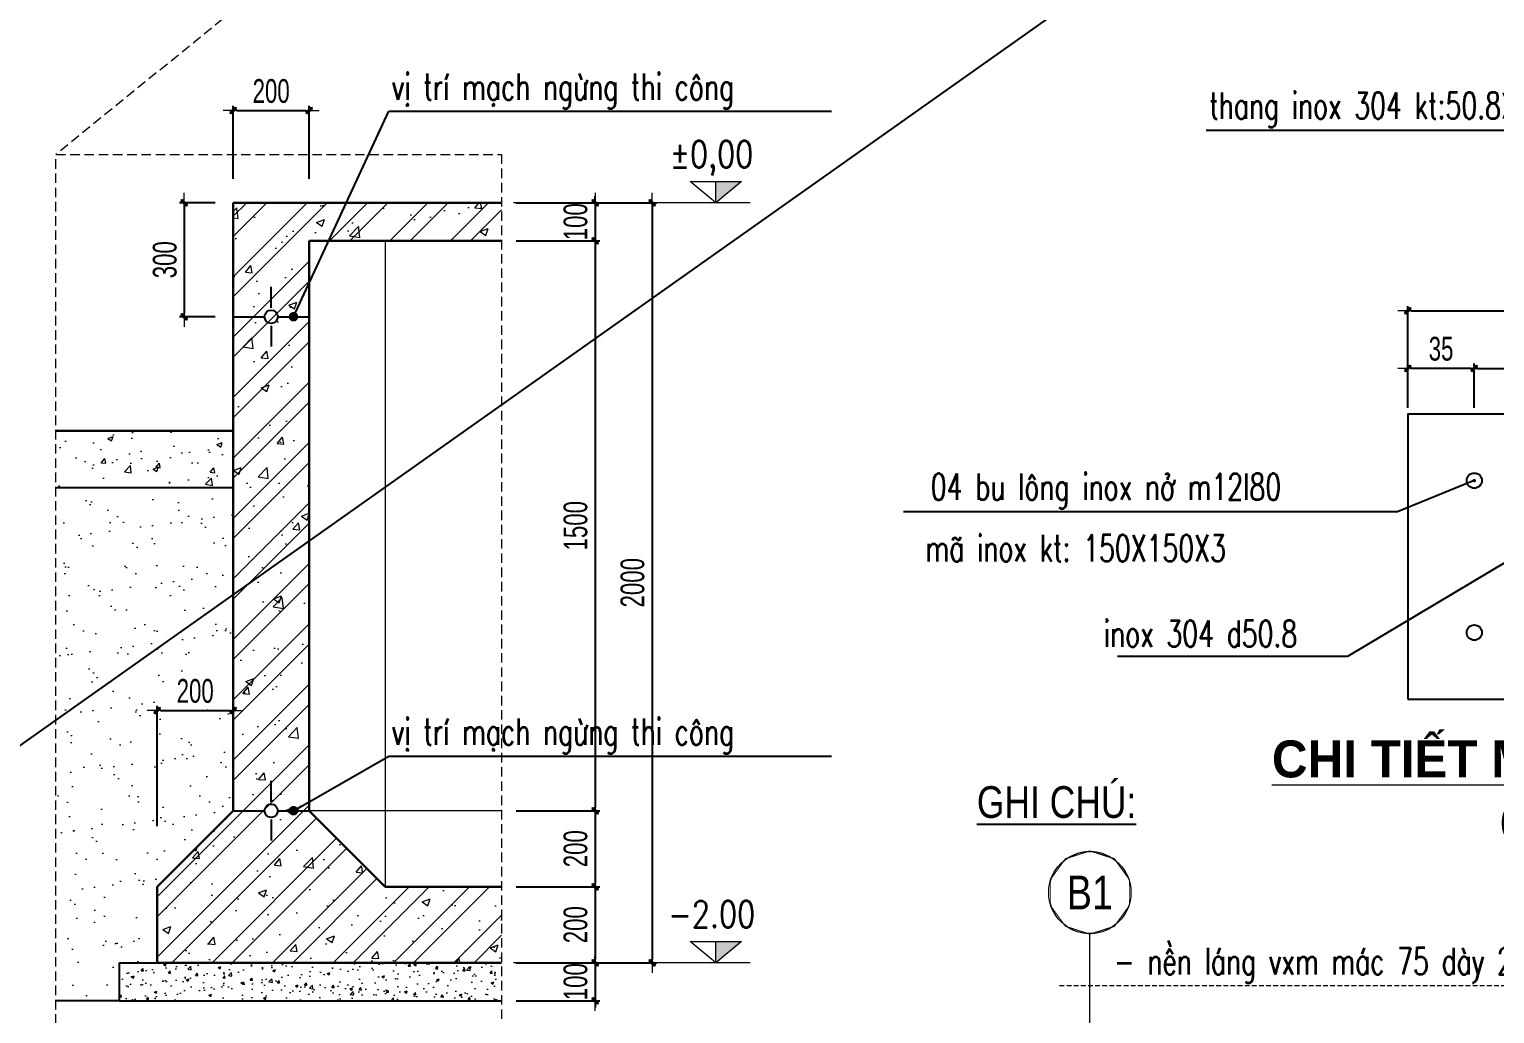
# Model space of a CAD drawing. Header units: millimetres. Extents: x -85362 to 12792, y -54701 to -36522.
# Drawn here: x -52130 to -44415, y -47520 to -42339 of the extents above; entities that cross this region are included whole.
import ezdxf
from ezdxf.enums import TextEntityAlignment as Align

# ---------------------------------------------------------------- set-up
doc = ezdxf.new("R2010")
doc.units = ezdxf.units.MM
doc.header["$MEASUREMENT"] = 0
doc.header["$PDMODE"] = 32
for name, pattern in [('CENTERX2', [4, 2.5, -0.5, 0.5, -0.5]), ('DASHDOT', [1, 0.5, -0.25, 0, -0.25]), ('HIDDEN', [0.375, 0.25, -0.125])]:
    doc.linetypes.add(name, pattern=pattern)
doc.layers.get('Defpoints').update_dxf_attribs({"color": 1})
for name, color, linetype, lineweight in [('EG Text2', 7, 'Continuous', 20), ('ISO', 153, 'Continuous', 13), ('LC Dim', 8, 'Continuous', 18), ('LC Hatch', 252, 'Continuous', 9), ('LC ISO', 153, 'Continuous', 13), ('LC MANH DUT', 35, 'HIDDEN', 5), ('LC Net dam 1', 30, 'Continuous', 30), ('LC Net manh', 239, 'Continuous', 5), ('LC Net thay', 7, 'Continuous', 25), ('LC Net truc', 79, 'DASHDOT', 13), ('LC Text1', 3, 'Continuous', 20), ('LC Text2', 7, 'Continuous', 25), ('TEXT2', 7, 'Continuous', 18)]:
    doc.layers.add(name, color=color, linetype=linetype, lineweight=lineweight)
doc.layers.add('KCS_Plotter', color=11, linetype='Continuous', plot=False)
doc.styles.add('EG 1', font='')
doc.styles.add('EG Hai', font='')
doc.styles.add('General text 2', font='arial.ttf')
doc.styles.add('HOATBIF', font='hoatbif.shx', dxfattribs={"width": 0.7})
doc.styles.add('LC 1', font='')
doc.styles.add('LC 3', font='vnsimli.shx', dxfattribs={"width": 0.75})
doc.styles.add('T1', font='Vnsimli.shx', dxfattribs={"width": 0.8})
doc.styles.add('T2', font='', dxfattribs={"width": 0.8})
doc.styles.get('EG 1').set_extended_font_data('.VnAvantH', bold=True)
doc.styles.get('EG Hai').set_extended_font_data('.VnAvantH', bold=True)
doc.styles.get('LC 1').set_extended_font_data('.VnAvantH', bold=True)
doc.styles.get('T2').set_extended_font_data('.VnArialH')
doc.dimstyles.new('1-100', dxfattribs={"dimscale": 300, "dimtxt": 1.2, "dimasz": 0.25, "dimexe": 0.5, "dimexo": 0, "dimgap": 0.3, "dimtad": 1, "dimdec": 0, "dimzin": 0, "dimdsep": 46, "dimtxsty": 'HOATBIF', "dimblk1": 'DOT', "dimblk2": 'DOT', "dimsah": 1, "dimcen": -1, "dimdle": 1, "dimclrd": 256, "dimclre": 256, "dimclrt": 4, "dimadec": 3, "dimazin": 2, "dimtfac": 0.333333, "dimtdec": 0, "dimtix": 1, "dimtmove": 2, "dimatfit": 3, "dimldrblk": 'DOT', "dimfxl": 1, "dimtvp": 0.833333, "dimtolj": 1, "dimtzin": 0, "dimarcsym": 0})
doc.dimstyles.new('MONG', dxfattribs={"dimscale": 50, "dimtxt": 2.5, "dimasz": 0.35, "dimexe": 0.5, "dimexo": 0, "dimgap": 0.8, "dimtad": 1, "dimdec": 0, "dimzin": 0, "dimdsep": 46, "dimtxsty": 'HOATBIF', "dimblk1": 'DOT', "dimblk2": 'DOT', "dimsah": 1, "dimcen": -1, "dimdle": 1, "dimclrd": 256, "dimclre": 256, "dimclrt": 4, "dimadec": 3, "dimazin": 2, "dimtfac": 0.333333, "dimtdec": 0, "dimtix": 1, "dimtmove": 2, "dimatfit": 3, "dimldrblk": 'DOT', "dimfxl": 1, "dimtvp": 0.833333, "dimtolj": 1, "dimtzin": 0, "dimarcsym": 0})

# ---------------------------------------------------------------- blocks, each defined once
blk = doc.blocks.new('*U6')
at = {"layer": 'Defpoints'}
blk.add_lwpolyline([(0, 4.25), (-2.5, 3.44), (-4.04, 1.31), (-4.04, -1.31), (-2.5, -3.44), (0, -4.25), (2.5, -3.44), (4.04, -1.31), (4.04, 1.31), (2.5, 3.44)], close=True, dxfattribs=at)
at = {"layer": 'LC Text1', "style": 'General text 2', "width": 0.8, "flags": 8}
blk.add_attdef('SYMBOL', text='', height=3.5, dxfattribs=at).set_placement((0, 0), align=Align.MIDDLE_CENTER)
blk.add_wipeout([(0, 4.25), (-2.5, 3.44), (-4.04, 1.31), (-4.04, -1.31), (-2.5, -3.44), (0, -4.25), (2.5, -3.44), (4.04, -1.31), (4.04, 1.31), (2.5, 3.44)]).dxf.layer = 'Defpoints'
at = {"layer": 'LC ISO'}
blk.add_circle((0, 0), 4.25, dxfattribs=at)
blk = doc.blocks.new('DOT')
at = {"layer": 'LC Dim'}
blk.add_line((-3, 0), (3, 0), dxfattribs=at)
at = {"layer": 'LC Dim', "color": 4}
blk.add_line((-1, -1), (1, 1), dxfattribs=at)
blk.add_lwpolyline([(0.5, 1), (-1, -0.5), (-0.5, -1), (1, 0.5)], close=True, dxfattribs=at)
blk = doc.blocks.new('*D65')
at = {"layer": 'Defpoints', "color": 0, "ltscale": 2, "transparency": 16777216}
for p in [(-49566.4, -43252), (-49566.4, -43452), (-49151.3, -43452)]:
    blk.add_point(p, dxfattribs=at)
at = {"layer": 'LC Dim', "lineweight": -2, "ltscale": 2, "transparency": 16777216}
for p, q in [((-49566.4, -43252), (-49126.3, -43252)), ((-49151.3, -43234.5), (-49151.3, -43217)), ((-49151.3, -43252), (-49151.3, -43452)), ((-49566.4, -43452), (-49126.3, -43452)), ((-49151.3, -43469.5), (-49151.3, -43487))]:
    blk.add_line(p, q, dxfattribs=at)
at = {"layer": 'LC Dim', "lineweight": -2, "ltscale": 2, "transparency": 16777216, "xscale": 17.5, "yscale": 17.5, "zscale": 17.5}
for p, rotation in [((-49151.3, -43252), 270), ((-49151.3, -43452), 90)]:
    blk.add_blockref('DOT', p, dxfattribs=dict(at, rotation=rotation))
at = {"layer": 'LC Dim', "color": 4, "ltscale": 2, "transparency": 16777216, "insert": (-49253.8, -43352), "char_height": 125, "attachment_point": 5, "rotation": 90, "style": 'HOATBIF'}
blk.add_mtext('\\A1;100', dxfattribs=at)
blk = doc.blocks.new('*D66')
at = {"layer": 'Defpoints', "color": 0, "ltscale": 2, "transparency": 16777216}
for p in [(-49566.4, -43452), (-49566.4, -46452), (-49151.3, -46452)]:
    blk.add_point(p, dxfattribs=at)
at = {"layer": 'LC Dim', "lineweight": -2, "ltscale": 2, "transparency": 16777216}
for p, q in [((-49566.4, -43452), (-49126.3, -43452)), ((-49151.3, -43469.5), (-49151.3, -46434.5)), ((-49566.4, -46452), (-49126.3, -46452))]:
    blk.add_line(p, q, dxfattribs=at)
at = {"layer": 'LC Dim', "lineweight": -2, "ltscale": 2, "transparency": 16777216, "xscale": 17.5, "yscale": 17.5, "zscale": 17.5}
for p, rotation in [((-49151.3, -43452), 90), ((-49151.3, -46452), 270)]:
    blk.add_blockref('DOT', p, dxfattribs=dict(at, rotation=rotation))
at = {"layer": 'LC Dim', "color": 4, "ltscale": 2, "transparency": 16777216, "insert": (-49253.8, -44952), "char_height": 125, "attachment_point": 5, "rotation": 90, "style": 'HOATBIF'}
blk.add_mtext('\\A1;1500', dxfattribs=at)
blk = doc.blocks.new('*D67')
at = {"layer": 'Defpoints', "color": 0, "ltscale": 2, "transparency": 16777216}
for p in [(-49566.4, -46452), (-49566.4, -46852), (-49151.3, -46852)]:
    blk.add_point(p, dxfattribs=at)
at = {"layer": 'LC Dim', "lineweight": -2, "ltscale": 2, "transparency": 16777216}
for p, q in [((-49566.4, -46452), (-49126.3, -46452)), ((-49151.3, -46469.5), (-49151.3, -46834.5)), ((-49566.4, -46852), (-49126.3, -46852))]:
    blk.add_line(p, q, dxfattribs=at)
at = {"layer": 'LC Dim', "lineweight": -2, "ltscale": 2, "transparency": 16777216, "xscale": 17.5, "yscale": 17.5, "zscale": 17.5}
for p, rotation in [((-49151.3, -46452), 90), ((-49151.3, -46852), 270)]:
    blk.add_blockref('DOT', p, dxfattribs=dict(at, rotation=rotation))
at = {"layer": 'LC Dim', "color": 4, "ltscale": 2, "transparency": 16777216, "insert": (-49253.8, -46652), "char_height": 125, "attachment_point": 5, "rotation": 90, "style": 'HOATBIF'}
blk.add_mtext('\\A1;200', dxfattribs=at)
blk = doc.blocks.new('*D55')
at = {"layer": 'Defpoints', "color": 0, "ltscale": 2, "transparency": 16777216}
for p in [(-49566.4, -46852), (-49566.4, -47252), (-49151.3, -47252)]:
    blk.add_point(p, dxfattribs=at)
at = {"layer": 'LC Dim', "lineweight": -2, "ltscale": 2, "transparency": 16777216}
for p, q in [((-49566.4, -46852), (-49126.3, -46852)), ((-49151.3, -46869.5), (-49151.3, -47234.5)), ((-49566.4, -47252), (-49126.3, -47252))]:
    blk.add_line(p, q, dxfattribs=at)
at = {"layer": 'LC Dim', "lineweight": -2, "ltscale": 2, "transparency": 16777216, "xscale": 17.5, "yscale": 17.5, "zscale": 17.5}
for p, rotation in [((-49151.3, -46852), 90), ((-49151.3, -47252), 270)]:
    blk.add_blockref('DOT', p, dxfattribs=dict(at, rotation=rotation))
at = {"layer": 'LC Dim', "color": 4, "ltscale": 2, "transparency": 16777216, "insert": (-49253.8, -47052), "char_height": 125, "attachment_point": 5, "rotation": 90, "style": 'HOATBIF'}
blk.add_mtext('\\A1;200', dxfattribs=at)
blk = doc.blocks.new('*D56')
at = {"layer": 'Defpoints', "color": 0, "ltscale": 2, "transparency": 16777216}
for p in [(-49566.4, -47252), (-49566.4, -47452), (-49151.3, -47452)]:
    blk.add_point(p, dxfattribs=at)
at = {"layer": 'LC Dim', "lineweight": -2, "ltscale": 2, "transparency": 16777216}
for p, q in [((-49151.3, -47234.5), (-49151.3, -47217)), ((-49566.4, -47252), (-49126.3, -47252)), ((-49151.3, -47252), (-49151.3, -47452)), ((-49566.4, -47452), (-49126.3, -47452)), ((-49151.3, -47469.5), (-49151.3, -47487))]:
    blk.add_line(p, q, dxfattribs=at)
at = {"layer": 'LC Dim', "lineweight": -2, "ltscale": 2, "transparency": 16777216, "xscale": 17.5, "yscale": 17.5, "zscale": 17.5}
for p, rotation in [((-49151.3, -47252), 270), ((-49151.3, -47452), 90)]:
    blk.add_blockref('DOT', p, dxfattribs=dict(at, rotation=rotation))
at = {"layer": 'LC Dim', "color": 4, "ltscale": 2, "transparency": 16777216, "insert": (-49253.8, -47352), "char_height": 125, "attachment_point": 5, "rotation": 90, "style": 'HOATBIF'}
blk.add_mtext('\\A1;100', dxfattribs=at)
blk = doc.blocks.new('*D57')
at = {"layer": 'Defpoints', "color": 0, "ltscale": 2, "transparency": 16777216}
for p in [(-49566.4, -43252), (-49566.4, -47252), (-48851.3, -47252)]:
    blk.add_point(p, dxfattribs=at)
at = {"layer": 'LC Dim', "lineweight": -2, "ltscale": 2, "transparency": 16777216}
for p, q in [((-49566.4, -43252), (-48826.3, -43252)), ((-48851.3, -43269.5), (-48851.3, -47234.5)), ((-49566.4, -47252), (-48826.3, -47252))]:
    blk.add_line(p, q, dxfattribs=at)
at = {"layer": 'LC Dim', "lineweight": -2, "ltscale": 2, "transparency": 16777216, "xscale": 17.5, "yscale": 17.5, "zscale": 17.5}
for p, rotation in [((-48851.3, -43252), 90), ((-48851.3, -47252), 270)]:
    blk.add_blockref('DOT', p, dxfattribs=dict(at, rotation=rotation))
at = {"layer": 'LC Dim', "color": 4, "ltscale": 2, "transparency": 16777216, "insert": (-48953.8, -45252), "char_height": 125, "attachment_point": 5, "rotation": 90, "style": 'HOATBIF'}
blk.add_mtext('\\A1;2000', dxfattribs=at)
blk = doc.blocks.new('*D58')
at = {"layer": 'Defpoints', "color": 0, "ltscale": 2, "transparency": 16777216}
for p in [(-50656.5, -42767.1), (-51056.5, -43126.3), (-50656.5, -43126.3)]:
    blk.add_point(p, dxfattribs=at)
at = {"layer": 'LC Dim', "lineweight": -2, "ltscale": 2, "transparency": 16777216}
for p, q in [((-51056.5, -43126.3), (-51056.5, -42742.1)), ((-50656.5, -43126.3), (-50656.5, -42742.1)), ((-51039, -42767.1), (-50674, -42767.1))]:
    blk.add_line(p, q, dxfattribs=at)
at = {"layer": 'LC Dim', "lineweight": -2, "ltscale": 2, "transparency": 16777216, "xscale": 17.5, "yscale": 17.5, "zscale": 17.5, "rotation": 180}
blk.add_blockref('DOT', (-51056.5, -42767.1), dxfattribs=at)
at = {"layer": 'LC Dim', "lineweight": -2, "ltscale": 2, "transparency": 16777216, "xscale": 17.5, "yscale": 17.5, "zscale": 17.5}
blk.add_blockref('DOT', (-50656.5, -42767.1), dxfattribs=at)
at = {"layer": 'LC Dim', "color": 4, "ltscale": 2, "transparency": 16777216, "insert": (-50856.5, -42664.6), "char_height": 125, "attachment_point": 5, "style": 'HOATBIF'}
blk.add_mtext('\\A1;200', dxfattribs=at)
blk = doc.blocks.new('*D59')
at = {"layer": 'Defpoints', "color": 0, "ltscale": 2, "transparency": 16777216}
for p in [(-51056.5, -45924.7), (-51056.5, -46222), (-51456.5, -46534)]:
    blk.add_point(p, dxfattribs=at)
at = {"layer": 'LC Dim', "lineweight": -2, "ltscale": 2, "transparency": 16777216}
for p, q in [((-51456.5, -46534), (-51456.5, -45899.7)), ((-51056.5, -46222), (-51056.5, -45899.7)), ((-51439, -45924.7), (-51074, -45924.7))]:
    blk.add_line(p, q, dxfattribs=at)
at = {"layer": 'LC Dim', "lineweight": -2, "ltscale": 2, "transparency": 16777216, "xscale": 17.5, "yscale": 17.5, "zscale": 17.5, "rotation": 180}
blk.add_blockref('DOT', (-51456.5, -45924.7), dxfattribs=at)
at = {"layer": 'LC Dim', "lineweight": -2, "ltscale": 2, "transparency": 16777216, "xscale": 17.5, "yscale": 17.5, "zscale": 17.5}
blk.add_blockref('DOT', (-51056.5, -45924.7), dxfattribs=at)
at = {"layer": 'LC Dim', "color": 4, "ltscale": 2, "transparency": 16777216, "insert": (-51256.5, -45822.2), "char_height": 125, "attachment_point": 5, "style": 'HOATBIF'}
blk.add_mtext('\\A1;200', dxfattribs=at)
blk = doc.blocks.new('Caodo1')
at = {"layer": 'LC Text1'}
blk.add_hatch(color=4, dxfattribs=at).paths.add_polyline_path([(0, 200), (0, 0), (243, 200)])
at = {"layer": 'LC Text1', "color": 4}
for p, q in [((0, 0), (0, 200)), ((324, 0), (-324, 0))]:
    blk.add_line(p, q, dxfattribs=at)
blk.add_lwpolyline([(-243, 200), (243, 200), (0, 0), (0, 0)], close=True, dxfattribs=at)
at = {"layer": 'LC Text1', "color": 4, "style": 'T1', "width": 0.8}
blk.add_attdef('%%P0,00', text='', height=250, dxfattribs=at).set_placement((-39, 460), align=Align.MIDDLE_CENTER)
blk = doc.blocks.new('*D32')
at = {"layer": 'Defpoints', "color": 0, "ltscale": 2, "transparency": 16777216}
for p in [(-51151.9, -43252), (-51313.8, -43852), (-51151.9, -43852)]:
    blk.add_point(p, dxfattribs=at)
at = {"layer": 'LC Dim', "lineweight": -2, "ltscale": 2, "transparency": 16777216}
for p, q in [((-51151.9, -43252), (-51338.8, -43252)), ((-51313.8, -43269.5), (-51313.8, -43834.5)), ((-51151.9, -43852), (-51338.8, -43852))]:
    blk.add_line(p, q, dxfattribs=at)
at = {"layer": 'LC Dim', "lineweight": -2, "ltscale": 2, "transparency": 16777216, "xscale": 17.5, "yscale": 17.5, "zscale": 17.5}
for p, rotation in [((-51313.8, -43252), 90), ((-51313.8, -43852), 270)]:
    blk.add_blockref('DOT', p, dxfattribs=dict(at, rotation=rotation))
at = {"layer": 'LC Dim', "color": 4, "ltscale": 2, "transparency": 16777216, "insert": (-51416.3, -43552), "char_height": 125, "attachment_point": 5, "rotation": 90, "style": 'HOATBIF'}
blk.add_mtext('\\A1;300', dxfattribs=at)
blk = doc.blocks.new('*D13')
at = {"layer": 'Defpoints', "color": 0, "ltscale": 2, "transparency": 16777216}
for p in [(-44872, -44123.6), (-44872, -44331.9), (-44522, -44331.9)]:
    blk.add_point(p, dxfattribs=at)
at = {"layer": 'LC Dim', "lineweight": -2, "ltscale": 2, "transparency": 16777216}
for p, q in [((-44872, -44331.9), (-44872, -44098.6)), ((-44539.5, -44123.6), (-44854.5, -44123.6)), ((-44522, -44331.9), (-44522, -44098.6))]:
    blk.add_line(p, q, dxfattribs=at)
at = {"layer": 'LC Dim', "lineweight": -2, "ltscale": 2, "transparency": 16777216, "xscale": 17.5, "yscale": 17.5, "zscale": 17.5, "rotation": 180}
blk.add_blockref('DOT', (-44872, -44123.6), dxfattribs=at)
at = {"layer": 'LC Dim', "lineweight": -2, "ltscale": 2, "transparency": 16777216, "xscale": 17.5, "yscale": 17.5, "zscale": 17.5}
blk.add_blockref('DOT', (-44522, -44123.6), dxfattribs=at)
at = {"layer": 'LC Dim', "color": 4, "ltscale": 2, "transparency": 16777216, "insert": (-44697, -44021.1), "char_height": 125, "attachment_point": 5, "style": 'HOATBIF'}
blk.add_mtext('\\A1;35', dxfattribs=at)
blk = doc.blocks.new('*D14')
at = {"layer": 'Defpoints', "color": 0, "ltscale": 2, "transparency": 16777216}
for p in [(-43722, -44123.6), (-44522, -44331.9), (-43722, -44331.9)]:
    blk.add_point(p, dxfattribs=at)
at = {"layer": 'LC Dim', "lineweight": -2, "ltscale": 2, "transparency": 16777216}
for p, q in [((-44522, -44331.9), (-44522, -44098.6)), ((-44504.5, -44123.6), (-43739.5, -44123.6)), ((-43722, -44331.9), (-43722, -44098.6))]:
    blk.add_line(p, q, dxfattribs=at)
at = {"layer": 'LC Dim', "lineweight": -2, "ltscale": 2, "transparency": 16777216, "xscale": 17.5, "yscale": 17.5, "zscale": 17.5, "rotation": 180}
blk.add_blockref('DOT', (-44522, -44123.6), dxfattribs=at)
at = {"layer": 'LC Dim', "lineweight": -2, "ltscale": 2, "transparency": 16777216, "xscale": 17.5, "yscale": 17.5, "zscale": 17.5}
blk.add_blockref('DOT', (-43722, -44123.6), dxfattribs=at)
at = {"layer": 'LC Dim', "color": 4, "ltscale": 2, "transparency": 16777216, "insert": (-44122, -44021.1), "char_height": 125, "attachment_point": 5, "style": 'HOATBIF'}
blk.add_mtext('\\A1;80', dxfattribs=at)
blk = doc.blocks.new('*D16')
at = {"layer": 'Defpoints', "color": 0, "ltscale": 2, "transparency": 16777216}
for p in [(-43372, -43821.6), (-44872, -44166.2), (-43372, -44331.9)]:
    blk.add_point(p, dxfattribs=at)
at = {"layer": 'LC Dim', "lineweight": -2, "ltscale": 2, "transparency": 16777216}
for p, q in [((-44872, -44166.2), (-44872, -43796.6)), ((-44854.5, -43821.6), (-43389.5, -43821.6)), ((-43372, -44331.9), (-43372, -43796.6))]:
    blk.add_line(p, q, dxfattribs=at)
at = {"layer": 'LC Dim', "lineweight": -2, "ltscale": 2, "transparency": 16777216, "xscale": 17.5, "yscale": 17.5, "zscale": 17.5, "rotation": 180}
blk.add_blockref('DOT', (-44872, -43821.6), dxfattribs=at)
at = {"layer": 'LC Dim', "lineweight": -2, "ltscale": 2, "transparency": 16777216, "xscale": 17.5, "yscale": 17.5, "zscale": 17.5}
blk.add_blockref('DOT', (-43372, -43821.6), dxfattribs=at)
at = {"layer": 'LC Dim', "color": 4, "ltscale": 2, "transparency": 16777216, "insert": (-44122, -43719.1), "char_height": 125, "attachment_point": 5, "style": 'HOATBIF'}
blk.add_mtext('\\A1;150', dxfattribs=at)
blk = doc.blocks.new('TIEUDE2')
at = {"layer": 'LC Text2', "color": 7, "style": 'LC 1'}
blk.add_attdef('%%UTIªU§Ò', text='', height=3.5, dxfattribs=at).set_placement((0, 0), align=Align.BOTTOM_CENTER)
blk.add_attdef('TL', text='', height=2.2, dxfattribs=at).set_placement((0, -1.8), align=Align.TOP_CENTER)

msp = doc.modelspace()

# ---------------------------------------------------------------- hatches: boundary and pattern name
at = {"layer": 'LC Hatch', "ltscale": 2}
h = msp.add_hatch(dxfattribs=at)
h.set_pattern_fill('BTCT', color=256, scale=60)
h.set_pattern_definition([(50, (0, -28541.06), (430.356, -37.6513), [45, -495]), (355, (0, -28541.06), (-83.2508, 451.3153), [36, -396]), (100.4514, (35.86, -28544.2), (347.1056, 413.6637), [38.244, -420.6853]), (46.1842, (0, -28421.06), (640.3446, -99.3114), [67.5, -742.5]), (96.6356, (53.36, -28429.33), (560.7976, 584.471), [57.366, -631.028]), (351.1842, (0, -28421.06), (560.797, 584.471), [54, -594]), (21, (60, -28451.06), (358.1442, -241.5713), [45, -495]), (326, (60, -28451.06), (145.9892, 435.09), [36, -396]), (71.4514, (89.85, -28471.2), (504.1336, 193.5183), [38.244, -420.6853]), (37.5, (0, -28541.06), (7.2959, 199.7363), [0, -391.2, 0, -402, 0, -397.5]), (7.5, (0, -28541.06), (157.8417, 236.647), [0, -229.2, 0, -382.2, 0, -151.5]), (327.5, (-133.8, -28541.06), (320.29346, -13.5329), [0, -150, 0, -468, 0, -621]), (317.5, (-193.8, -28541.06), (349.9117, 60.063), [0, -195, 0, -310.8, 0, -441]), (45, (0, -28541.06), (-159.099, 159.099), []), (45, (106.07, -28541.06), (-159.099, 159.099), [])])
h.paths.add_polyline_path([(-50656.5, -43452), (-49644, -43452), (-49644, -43252), (-51056.5, -43252), (-51056.5, -46452), (-51456.5, -46852), (-51456.5, -47252), (-49644, -47252), (-49644, -46852), (-50256.5, -46852), (-50656.5, -46452)])
h = msp.add_hatch(dxfattribs=at)
h.set_pattern_fill('AR-CONC', color=256, scale=40)
h.set_pattern_definition([(50, (-23148.7, 2312.47), (286.9041, -25.1009), [30, -330]), (355, (-23148.7, 2312.47), (-55.5005, 300.8769), [24, -264]), (100.4514, (-23124.8, 2310.38), (231.4038, 275.7758), [25.496, -280.4568]), (46.1842, (-23148.7, 2392.47), (426.8964, -66.2076), [45, -495]), (96.6356, (-23113.13, 2386.96), (373.865, 389.647), [38.244, -420.6852]), (351.1842, (-23148.7, 2392.47), (373.8648, 389.6474), [36, -396]), (21, (-23108.7, 2372.47), (238.7628, -161.0476), [30, -330]), (326, (-23108.7, 2372.47), (97.3261, 290.06), [24, -264]), (71.4514, (-23088.8, 2359.05), (336.089, 129.0122), [25.496, -280.4568]), (37.5, (-23148.7, 2312.47), (4.86394, 133.15754), [0, -260.8, 0, -268, 0, -265]), (7.5, (-23148.7, 2312.47), (105.2278, 157.7647), [0, -152.8, 0, -254.8, 0, -101]), (327.5, (-23237.9, 2312.47), (213.52897, -9.02195), [0, -100, 0, -312, 0, -414]), (317.5, (-23277.9, 2312.47), (233.27447, 40.042), [0, -130, 0, -207.2, 0, -294])])
h.paths.add_polyline_path([(-51056.5, -44452), (-51989.6, -44452), (-51989.6, -44752), (-51056.5, -44752)])
h = msp.add_hatch(dxfattribs=at)
h.set_pattern_fill('AR-SAND', color=256, scale=120)
h.set_pattern_definition([(37.5, (0, -28541.06), (-7.5592, 231.21885), [0, -182.4, 0, -204, 0, -195]), (7.5, (0, -28541.06), (212.3732, 338.6575), [0, -98.4, 0, -164.4, 0, -63]), (327.5, (-147.6, -28541.06), (373.697, 0.6791), [0, -60, 0, -216, 0, -282]), (317.5, (-147.6, -28541.06), (360.7352, 105.321), [0, -30, 0, -141.6, 0, -162])])
h.paths.add_polyline_path([(-51056.5, -44752), (-51989.6, -44752), (-51989.6, -47452), (-51656.5, -47452), (-51656.5, -47252), (-51456.5, -47252), (-51456.5, -46852), (-51056.5, -46452)])
h.paths.add_polyline_path([(-51400.2, -45916), (-51112.7, -45916), (-51112.7, -45728.5), (-51400.2, -45728.5)], flags=16)
h = msp.add_hatch(dxfattribs=at)
h.set_pattern_fill('AR-CONC', color=256, scale=20)
h.set_pattern_definition([(50, (0, 0), (143.45204, -12.55043), [15, -165]), (355, (0, 0), (-27.75027, 150.43843), [12, -132]), (100.4514, (11.95, -1.05), (115.70188, 137.8879), [12.74804, -140.22842]), (46.1842, (0, 40), (213.4482, -33.1038), [22.5, -247.5]), (96.6356, (17.79, 37.24), (186.93254, 194.8236), [19.12206, -210.3426]), (351.1842, (0, 40), (186.9324, 194.8237), [18, -198]), (21, (20, 30), (119.38141, -80.52378), [15, -165]), (326, (20, 30), (48.66307, 145.03), [12, -132]), (71.4514, (29.95, 23.29), (168.04453, 64.5061), [12.74804, -140.22842]), (37.5, (0, 0), (2.43197, 66.57877), [0, -130.4, 0, -134, 0, -132.5]), (7.5, (0, 0), (52.61391, 78.88234), [0, -76.4, 0, -127.4, 0, -50.5]), (327.5, (-44.6, 0), (106.764487, -4.510974), [0, -50, 0, -156, 0, -207]), (317.5, (-64.6, 0), (116.63723, 20.021), [0, -65, 0, -103.6, 0, -147])])
h.paths.add_polyline_path([(-49644, -47452), (-49644, -47252), (-51656.5, -47252), (-51656.5, -47452)])

# ---------------------------------------------------------------- linework, layer by layer
at = {"layer": 'LC MANH DUT', "ltscale": 200}
msp.add_line((-49131.6, -40679.2), (-51989.6, -42997.5), dxfattribs=at)
at = {"layer": 'LC MANH DUT', "ltscale": 100}
msp.add_line((-46705.5, -47372.1), (-42944.6, -47372.1), dxfattribs=at)
msp.add_line((-46705.5, -47372.1), (-42944.6, -47372.1), dxfattribs=at)
at = {"layer": 'LC MANH DUT', "ltscale": 200}
msp.add_lwpolyline([(-51989.6, -42997.5), (-49644, -42997.5), (-49644, -47797.7), (-51989.6, -47797.7)], close=True, dxfattribs=at)
at = {"layer": 'LC Net dam 1'}
for p, q in [((-51056.5, -43252), (-51056.5, -46452)), ((-51056.5, -43252), (-49644, -43252)), ((-50656.5, -43452), (-50656.5, -46452)), ((-50656.5, -43452), (-49644, -43452)), ((-51056.5, -44452), (-51989.6, -44452)), ((-51456.5, -46852), (-51056.5, -46452)), ((-50256.5, -46852), (-50656.5, -46452)), ((-51456.5, -46852), (-51456.5, -47252)), ((-50256.5, -46852), (-49644, -46852)), ((-51456.5, -47252), (-49644, -47252))]:
    msp.add_line(p, q, dxfattribs=at)
at = {"layer": 'LC Net manh'}
for p, q in [((-50256.5, -43452), (-50256.5, -46852)), ((-49644, -46452), (-50656.5, -46452))]:
    msp.add_line(p, q, dxfattribs=at)
at = {"layer": 'LC Net thay', "ltscale": 2}
for p, q in [((-50856.5, -43804.9), (-50856.5, -43695)), ((-51056.5, -43852), (-50891.4, -43852)), ((-50856.5, -43899.1), (-50856.5, -44009)), ((-50821.6, -43852), (-50656.5, -43852)), ((-50856.5, -46404.9), (-50856.5, -46295)), ((-51056.5, -46452), (-50891.4, -46452)), ((-50856.5, -46499.1), (-50856.5, -46609)), ((-50821.6, -46452), (-50656.5, -46452)), ((-51656.5, -47452), (-51989.6, -47452))]:
    msp.add_line(p, q, dxfattribs=at)
at = {"layer": 'LC Net thay'}
for p, q in [((-51056.5, -44752), (-51989.6, -44752)), ((-51656.5, -47252), (-51656.5, -47452)), ((-51656.5, -47252), (-49644, -47252)), ((-51656.5, -47452), (-49644, -47452))]:
    msp.add_line(p, q, dxfattribs=at)
at = {"layer": 'LC Net thay', "ltscale": 2}
msp.add_lwpolyline([(-44872, -45864.5), (-43372, -45864.5), (-43372, -44364.5), (-44872, -44364.5)], close=True, dxfattribs=at)
for centre, radius in [((-50856.5, -43852), 34.9), ((-44522, -44714.5), 40), ((-44522, -45514.5), 40), ((-50856.5, -46452), 34.9)]:
    msp.add_circle(centre, radius, dxfattribs=at)
at = {"layer": 'LC Net truc', "linetype": 'CENTERX2', "ltscale": 200}
for p, q in [((-48335.3, -43252), (-49581.1, -43252)), ((-48335.3, -47252), (-49581.1, -47252))]:
    msp.add_line(p, q, dxfattribs=at)

# ---------------------------------------------------------------- block references
at = {"layer": 'EG Text2'}
ref = msp.add_blockref('TIEUDE2', (-44100.8, -46334.9, 0), dxfattribs=dict(at, xscale=57.21464616110398, yscale=57.21464616110398, zscale=57.21464616110398))
ref.add_attrib('%%UTIªU§Ò', '%%Uchi tiÕt m· lk thang', dxfattribs={"layer": 'TEXT2', "color": 7, "height": 194.309, "style": 'EG 1'}).set_placement((-44100.8, -46334.9, 0), align=Align.BOTTOM_CENTER)
ref.add_attrib('TL', '(sl:04)', dxfattribs={"layer": 'TEXT2', "color": 7, "height": 125.87, "style": 'EG Hai'}).set_placement((-44100.8, -46437.9, 0), align=Align.TOP_CENTER)
at = {"layer": 'LC Text1'}
ref = msp.add_blockref('Caodo1', (-48515.4, -43252), dxfattribs=dict(at, xscale=0.5564333143095604, yscale=0.5564333143095604, zscale=0.5564333143095604))
ref.add_attrib('%%P0,00', '%%p0,00', dxfattribs={"layer": 'LC Text2', "color": 4, "height": 139.11, "style": 'T1', "width": 0.8}).set_placement((-48537.1, -42996.3), align=Align.MIDDLE_CENTER)
ref = msp.add_blockref('Caodo1', (-48515.4, -47252), dxfattribs=dict(at, xscale=0.5564333143095604, yscale=0.5564333143095604, zscale=0.5564333143095604))
ref.add_attrib('%%P0,00', '-2.00', dxfattribs={"layer": 'LC Text2', "color": 4, "height": 139.11, "style": 'T1', "width": 0.8}).set_placement((-48537.1, -46996.3), align=Align.MIDDLE_CENTER)

# ---------------------------------------------------------------- texts
at = {"layer": 'LC Text1', "color": 3, "style": 'LC 3', "width": 0.7}
for s, p in [('vÞ trÝ m¹ch ngõng thi c«ng', (-50222.5, -42711.1)), ('thang inox 304 kt:50.8X1.5', (-45917.5, -42810)), ('04 bu l«ng inox në m12l80', (-47383.7, -44816.4)), ('m· inox kt: 150X150X3', (-47411.8, -45139.9)), ('inox 304 d50.8', (-46472.7, -45589.9)), ('vÞ trÝ m¹ch ngõng thi c«ng', (-50222.5, -46105.8)), ('- nÒn l¸ng vxm m¸c 75 dµy 20, ®¸nh mµu xm', (-46418.3, -47313.7))]:
    msp.add_text(s, height=139.123, dxfattribs=at).set_placement(p)
at = {"layer": 'LC Text2', "style": 'T2', "width": 0.8}
msp.add_text('%%Ughi chó:', height=166.93, dxfattribs=at).set_placement((-47140.9, -46489.9))

# ---------------------------------------------------------------- dimensions: what is measured, and where the dimension line sits
at = {"layer": 'LC Dim', "ltscale": 2}
for base, p1, p2, override, picture, middle in [((-50656.5, -42767.1), (-51056.5, -43126.3), (-50656.5, -43126.3), {"dimlfac": 0.5}, '*D58', (-50856.5, -42664.6)), ((-43372, -43821.6), (-44872, -44166.2), (-43372, -44331.9), {"dimlfac": 0.1}, '*D16', (-44122, -43719.1)), ((-44872, -44123.6), (-44522, -44331.9), (-44872, -44331.9), {"dimlfac": 0.1}, '*D13', (-44697, -44021.1)), ((-43722, -44123.6), (-44522, -44331.9), (-43722, -44331.9), {"dimlfac": 0.1}, '*D14', (-44122, -44021.1)), ((-51056.5, -45924.7), (-51456.5, -46534), (-51056.5, -46222), {"dimlfac": 0.5}, '*D59', (-51256.5, -45822.2))]:
    dim = msp.add_linear_dim(base=base, p1=p1, p2=p2, dimstyle='MONG', override=override, dxfattribs=at)
    dim.commit()
    dim.dimension.update_dxf_attribs({"geometry": picture, "text_midpoint": middle})
for base, p1, p2, picture, middle in [((-51313.8, -43852), (-51151.9, -43252), (-51151.9, -43852), '*D32', (-51416.3, -43552)), ((-49151.3, -43452), (-49566.4, -43252), (-49566.4, -43452), '*D65', (-49253.8, -43352)), ((-48851.3, -47252), (-49566.4, -43252), (-49566.4, -47252), '*D57', (-48953.8, -45252)), ((-49151.3, -46452), (-49566.4, -43452), (-49566.4, -46452), '*D66', (-49253.8, -44952)), ((-49151.3, -46852), (-49566.4, -46452), (-49566.4, -46852), '*D67', (-49253.8, -46652)), ((-49151.3, -47252), (-49566.4, -46852), (-49566.4, -47252), '*D55', (-49253.8, -47052)), ((-49151.3, -47452), (-49566.4, -47252), (-49566.4, -47452), '*D56', (-49253.8, -47352))]:
    dim = msp.add_linear_dim(base=base, p1=p1, p2=p2, angle=90, dimstyle='MONG', override={"dimlfac": 0.5}, dxfattribs=at)
    dim.commit()
    dim.dimension.update_dxf_attribs({"geometry": picture, "text_midpoint": middle})

# ---------------------------------------------------------------- leaders
for points, override in [([(-43119.6, -42535.3), (-43345.3, -42871.7), (-45933.9, -42871.7)], {"dimlfac": 0.5}), ([(-50739, -43852), (-50237.1, -42769.5), (-47906.2, -42769.5)], {"dimasz": 1, "dimlfac": 0.5}), ([(-44522, -44714.5), (-44925.5, -44878.2), (-47526.8, -44878.2)], {"dimlfac": 0.5}), ([(-50739, -46452), (-50237.1, -46164.2), (-47906.2, -46164.2)], {"dimasz": 1, "dimlfac": 0.5})]:
    msp.add_leader(points, dimstyle='MONG', override=override, dxfattribs=at)
at = {"layer": 'LC Dim', "ltscale": 500}
msp.add_leader([(-44350.5, -45140.9), (-45188.9, -45640.4), (-46401.3, -45640.4)], dimstyle='1-100', override={"dimscale": 100, "dimtxt": 2.5, "dimgap": 0.7, "dimlfac": 0.5, "dimfxl": 0.5, "dimarcsym": 1}, dxfattribs=at)

# ---------------------------------------------------------------- next in the draw order: block references
at = {"layer": 'LC Net manh'}
ref = msp.add_blockref('*U6', (-46546.1, -46882.7), dxfattribs=dict(at, xscale=50.90382884788228, yscale=50.90382884788228, zscale=50.90382884788228))
ref.add_attrib('SYMBOL', 'B1', dxfattribs={"layer": 'LC Text1', "height": 178.16, "style": 'General text 2', "width": 0.8}).set_placement((-46546.1, -46882.7), align=Align.MIDDLE_CENTER)

# ---------------------------------------------------------------- next in the draw order: linework, layer by layer
at = {"layer": 'ISO'}
msp.add_lwpolyline([(-46644.2, -48237.2), (-46576.4, -48469.1), (-46546.1, -48469.1), (-46546.1, -47099)], dxfattribs=at)
at = {"layer": 'KCS_Plotter', "ltscale": 2}
msp.add_line((-61992.2, -53048), (-38622, -36522), dxfattribs=at)

doc.saveas('drawing.dxf')
